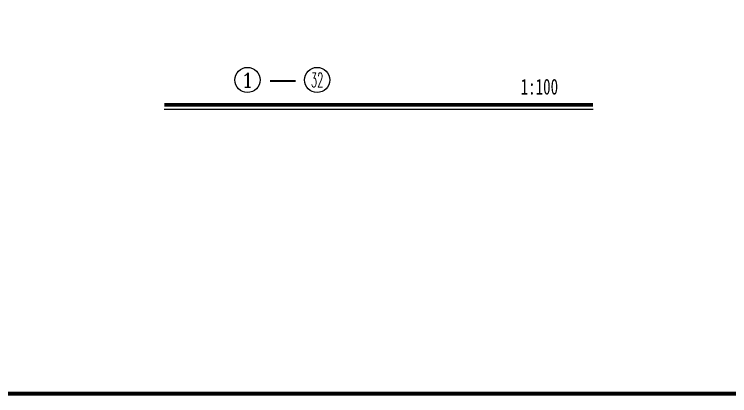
# Model space of a CAD drawing. Extents: x -726032 to 135930, y -151624 to 587044.
# Drawn here: x -499349 to -476615, y 278291 to 290411 of the extents above; entities that cross this region are included whole.
import ezdxf
from ezdxf.enums import TextEntityAlignment as Align

# ---------------------------------------------------------------- set-up
doc = ezdxf.new("R2010")
doc.units = 0
doc.header["$LTSCALE"] = 1000
doc.header["$MEASUREMENT"] = 0
doc.layers.get('0').update_dxf_attribs({"linetype": 'CONTINUOUS'})
for name, color, linetype in [('AXIS_TEXT', 7, 'CONTINUOUS'), ('PUB_TEXT', 142, 'CONTINUOUS'), ('PUB_TITLE', 1, 'CONTINUOUS')]:
    doc.layers.add(name, color=color, linetype=linetype)
doc.styles.add('-宋体', font='SimSun.ttf', dxfattribs={"width": 0.8})
doc.styles.add('COMPLEX', font='COMPLEX')

# ---------------------------------------------------------------- blocks, each defined once
blk = doc.blocks.new('_AXISO')
blk.add_circle((0, 0), 0.5)
at = {"layer": 'AXIS_TEXT', "style": 'COMPLEX', "width": 1.041667}
blk.add_attdef('A', text='', height=0.56, dxfattribs=at).set_placement((-0.25, -0.28), (0.25, -0.28), align=Align.FIT)

msp = doc.modelspace()

# ---------------------------------------------------------------- linework, layer by layer
at = {"layer": 'PUB_TEXT'}
msp.add_line((-494586.4, 287392), (-480953.7, 287392), dxfattribs=at)
for points, const_width in [([(-491225.2, 288290.8), (-490412.1, 288290.8)], 60), ([(-494586.4, 287534), (-480953.7, 287534)], 120)]:
    msp.add_lwpolyline(points, dxfattribs=dict(at, const_width=const_width))
at = {"layer": 'PUB_TITLE', "const_width": 130}
msp.add_lwpolyline([(-528858.1, 278355.6), (-436168.1, 278355.6), (-436168.1, 345285.7), (-528858.1, 345285.7)], close=True, dxfattribs=at)

# ---------------------------------------------------------------- block references
at = {"layer": 'PUB_TEXT'}
ref = msp.add_blockref('_AXISO', (-491940, 288323.7), dxfattribs=dict(at, xscale=800, yscale=800, zscale=800))
ref.add_attrib('A', '1', dxfattribs={"layer": 'AXIS_TEXT', "height": 448, "style": 'COMPLEX', "width": 2.083333}).set_placement((-492140, 288099.7), (-491740, 288099.7), align=Align.FIT)
ref = msp.add_blockref('_AXISO', (-489726, 288323.7), dxfattribs=dict(at, xscale=800, yscale=800, zscale=800))
ref.add_attrib('A', '32', dxfattribs={"layer": 'AXIS_TEXT', "height": 448, "style": 'COMPLEX', "width": 0.568182}).set_placement((-489926, 288099.7), (-489526, 288099.7), align=Align.FIT)

# ---------------------------------------------------------------- texts
at = {"layer": 'PUB_TEXT', "style": '-宋体', "width": 0.7}
msp.add_text('1:100', height=500, dxfattribs=at).set_placement((-483257.6, 287861.7))

doc.saveas('drawing.dxf')
